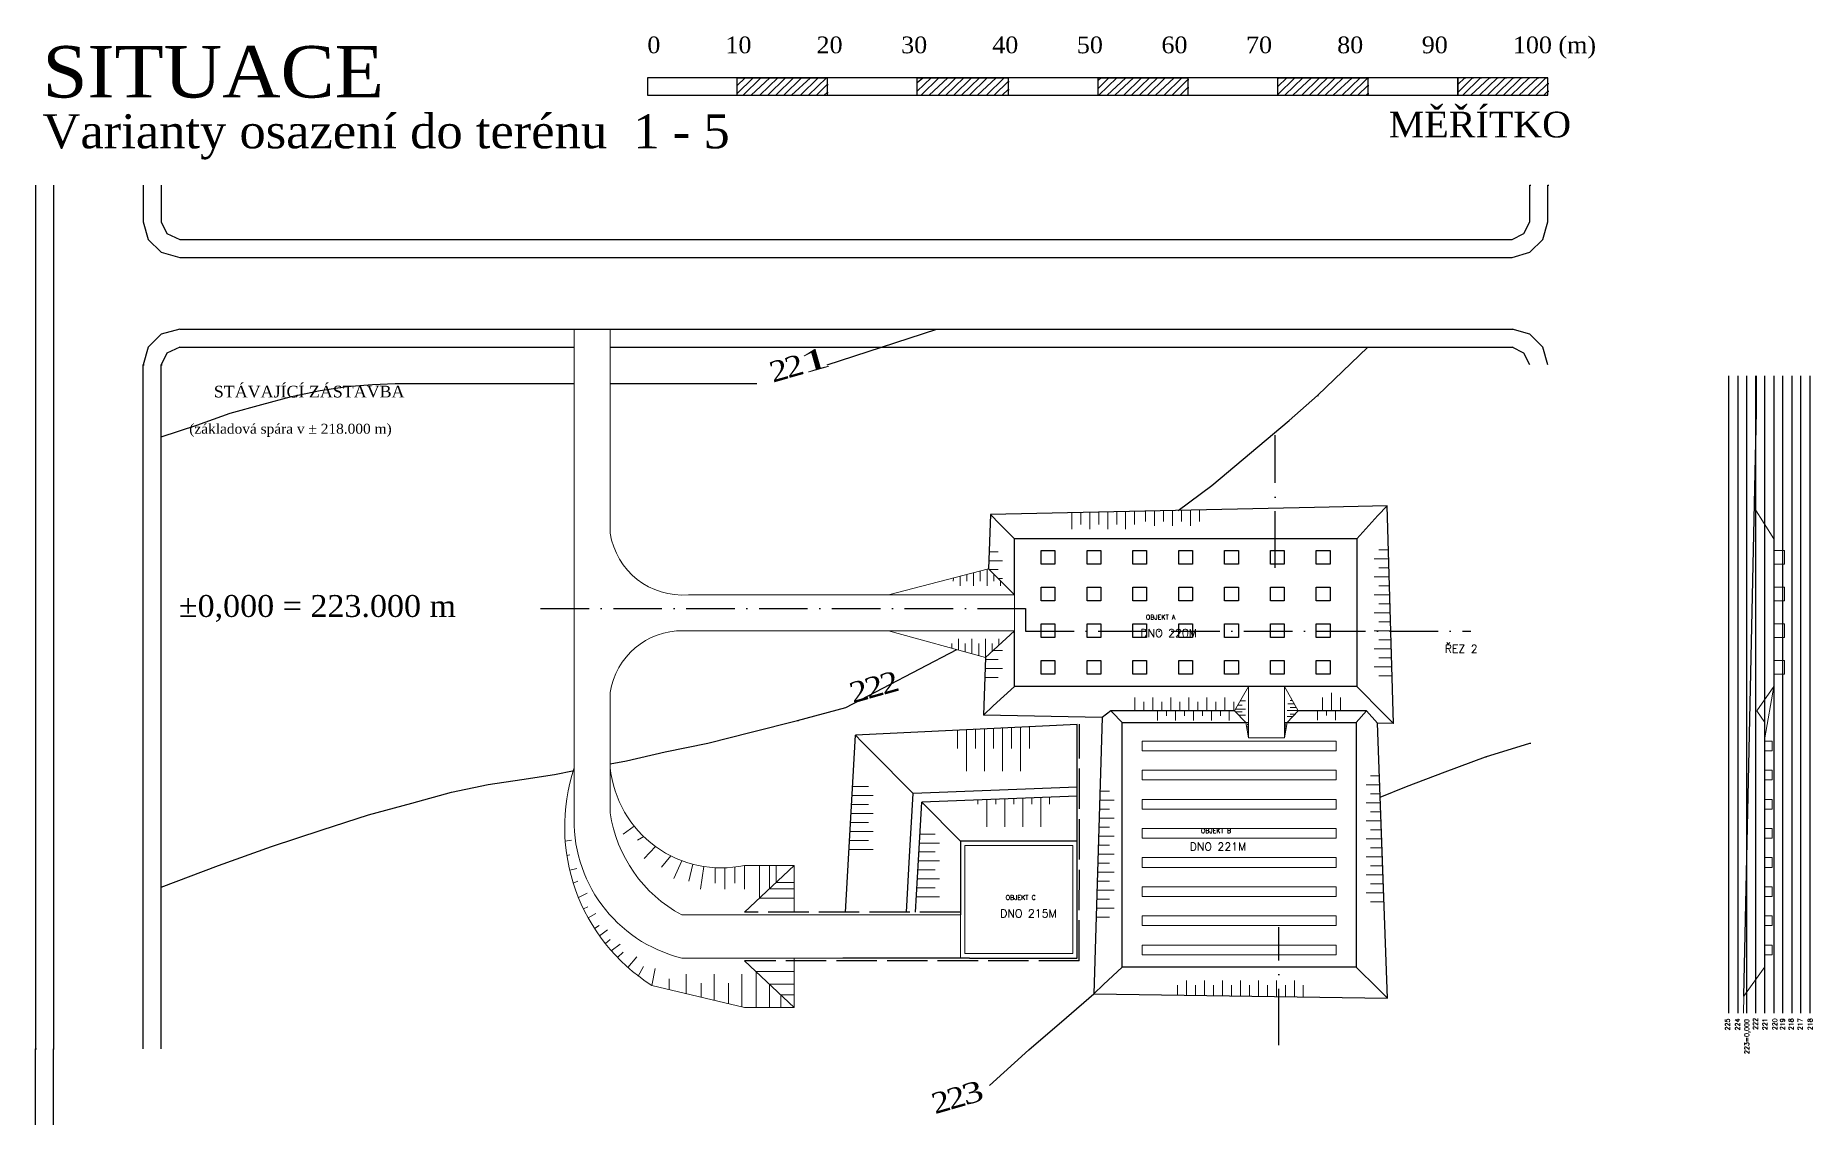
# Model space of a CAD drawing. Header units: millimetres. Extents: x -3518363 to 3223740, y -1530229 to 774657.
# Drawn here: x 190059 to 387701, y -1435739 to -1315420 of the extents above; entities that cross this region are included whole.
import ezdxf

# ---------------------------------------------------------------- set-up
doc = ezdxf.new("R2010")
doc.units = ezdxf.units.MM
doc.header["$LTSCALE"] = 15
doc.header["$MEASUREMENT"] = 0
doc.linetypes.add('ACAD_ISO02W100', pattern=[15, 12, -3])
doc.linetypes.add('ACAD_ISO10W100', pattern=[18, 12, -3, 0, -3])
doc.layers.get('0').update_dxf_attribs({"linetype": 'CONTINUOUS'})
doc.layers.get('DEFPOINTS').update_dxf_attribs({"linetype": 'CONTINUOUS'})
for name, color, linetype, lineweight in [('cesty', 7, 'CONTINUOUS', 15), ('obj 2 pasy', 141, 'ACAD_ISO10W100', 15), ('pažení', 220, 'ACAD_ISO02W100', 30), ('texty', 255, 'CONTINUOUS', 15), ('ŘEZ', 11, 'ACAD_ISO10W100', 15)]:
    doc.layers.add(name, color=color, linetype=linetype, lineweight=lineweight)
for name, color, linetype in [('obj 1 patky', 130, 'CONTINUOUS'), ('objekt 1', 40, 'CONTINUOUS'), ('objekt 2', 70, 'CONTINUOUS'), ('objekt 3', 150, 'CONTINUOUS'), ('ŘEZ bílá', 251, 'ACAD_ISO10W100'), ('ŘEZ čerch', 10, 'ACAD_ISO10W100')]:
    doc.layers.add(name, color=color, linetype=linetype)
doc.layers.add('svahovaní', color=7, linetype='CONTINUOUS', lineweight=15, true_color=0xe3331c)
doc.styles.add('romans', font='romans.shx')
doc.styles.add('TIMESNEWROMAN', font='times.ttf')

msp = doc.modelspace()

# ---------------------------------------------------------------- linework, layer by layer
for p, q in [((206107.585, -1348088.343), (354402.304, -1348088.343)), ((206107.585, -1350068.69), (249981.185, -1350068.69)), ((253981.185, -1350068.69), (328981.185, -1350068.69)), ((328981.185, -1350068.69), (354402.304, -1350068.69)), ((268115.664, -1354132.256), (270301.767, -1354132.256))]:
    msp.add_line(p, q)
at = {"elevation": 0}
for points in [[(258111.038, -1322060.883), (268115.664, -1322060.883), (268115.664, -1320106.253), (278120.284, -1320106.253), (278120.284, -1322060.883), (288124.904, -1322060.883), (288124.904, -1320106.253), (298232.395, -1320106.253), (298232.395, -1322060.883), (308237.028, -1322060.883), (308237.028, -1320106.253), (318241.635, -1320106.253), (318241.635, -1322060.883), (328246.268, -1322060.883), (328246.268, -1320106.253), (338250.887, -1320106.253), (338250.887, -1322060.883), (348255.507, -1322060.883), (348255.507, -1320106.253), (258111.038, -1320106.253), (258111.038, -1322060.883), (348358.378, -1322060.883)], [(268115.664, -1320980.71), (268990.108, -1320106.253), (269092.979, -1320106.253)], [(268115.664, -1321855.14), (269864.539, -1320106.253), (269967.41, -1320106.253)], [(268758.635, -1322060.883), (270738.982, -1320106.253), (270867.584, -1320106.253)], [(269658.796, -1322060.883), (271742.015, -1320106.253), (271844.886, -1320106.253)], [(270636.098, -1322060.883), (272616.458, -1320106.253), (272719.329, -1320106.253)], [(271510.555, -1322060.883), (273490.902, -1320106.253), (273619.491, -1320106.253)], [(272410.703, -1322060.883), (274365.332, -1320106.253), (274493.921, -1320106.253)], [(273285.146, -1322060.883), (275265.494, -1320106.253), (275368.378, -1320106.253)], [(274159.59, -1322060.883), (276242.808, -1320106.253), (276345.679, -1320106.253)], [(275136.892, -1322060.883), (277117.252, -1320106.253), (277245.841, -1320106.253)], [(276037.066, -1322060.883), (278017.413, -1320106.253), (278120.284, -1320106.253)], [(288124.904, -1320646.353), (288767.875, -1320106.253), (288896.477, -1320106.253)], [(288124.904, -1321623.68), (289668.036, -1320106.253), (289770.907, -1320106.253)], [(288562.119, -1322060.883), (290542.466, -1320106.253), (290645.351, -1320106.253)], [(289436.563, -1322060.883), (291519.794, -1320106.253), (291648.383, -1320106.253)], [(290439.595, -1322060.883), (292419.943, -1320106.253), (292522.814, -1320106.253)], [(291314.039, -1322060.883), (293294.386, -1320106.253), (293397.27, -1320106.253)], [(292188.483, -1322060.883), (294168.83, -1320106.253), (294271.701, -1320106.253)], [(293062.913, -1322060.883), (295043.26, -1320106.253), (295146.144, -1320106.253)], [(293937.357, -1322060.883), (295917.717, -1320106.253), (296046.306, -1320106.253)], [(294837.518, -1322060.883), (296920.736, -1320106.253), (297023.607, -1320106.253)], [(295814.833, -1322060.883), (297795.18, -1320106.253), (297898.064, -1320106.253)], [(308237.028, -1320414.893), (308571.359, -1320106.253), (308674.243, -1320106.253)], [(308237.028, -1321315.041), (309445.816, -1320106.253), (309548.687, -1320106.253)], [(308339.899, -1322060.883), (310320.246, -1320106.253), (310448.835, -1320106.253)], [(309240.047, -1322060.883), (311323.279, -1320106.253), (311426.163, -1320106.253)], [(310114.504, -1322060.883), (312197.722, -1320106.253), (312300.593, -1320106.253)], [(311091.806, -1322060.883), (313072.153, -1320106.253), (313175.037, -1320106.253)], [(311966.249, -1322060.883), (313946.609, -1320106.253), (314075.198, -1320106.253)], [(312866.41, -1322060.883), (314846.758, -1320106.253), (314949.629, -1320106.253)], [(313740.841, -1322060.883), (315721.201, -1320106.253), (315824.072, -1320106.253)], [(314615.298, -1322060.883), (316698.516, -1320106.253), (316827.105, -1320106.253)], [(315592.599, -1322060.883), (317572.946, -1320106.253), (317701.548, -1320106.253)], [(328246.268, -1320209.124), (328349.139, -1320106.253), (328477.728, -1320106.253)], [(328246.268, -1321083.581), (329249.3, -1320106.253), (329352.184, -1320106.253)], [(328246.268, -1321958.011), (330123.744, -1320106.253), (330226.615, -1320106.253)], [(329017.827, -1322060.883), (330998.174, -1320106.253), (331101.045, -1320106.253)], [(329892.271, -1322060.883), (331975.502, -1320106.253), (332104.091, -1320106.253)], [(330895.303, -1322060.883), (332875.65, -1320106.253), (332978.521, -1320106.253)], [(331769.747, -1322060.883), (333750.094, -1320106.253), (333852.978, -1320106.253)], [(332644.19, -1322060.883), (334624.537, -1320106.253), (334727.408, -1320106.253)], [(333518.621, -1322060.883), (335498.968, -1320106.253), (335601.839, -1320106.253)], [(334393.064, -1322060.883), (336502.013, -1320106.253), (336604.884, -1320106.253)], [(335396.097, -1322060.883), (337376.444, -1320106.253), (337479.315, -1320106.253)], [(336270.54, -1322060.883), (338250.887, -1320106.253), (338353.772, -1320106.253)], [(348255.507, -1322060.883), (358260.127, -1322060.883), (358260.127, -1320106.253), (348255.507, -1320106.253), (348255.507, -1322060.883), (348358.378, -1322060.883)], [(348255.507, -1320852.095), (349027.067, -1320106.253), (349129.951, -1320106.253)], [(348255.507, -1321752.269), (349901.51, -1320106.253), (350004.394, -1320106.253)], [(348795.607, -1322060.883), (350775.954, -1320106.253), (350904.543, -1320106.253)], [(349695.755, -1322060.883), (351778.986, -1320106.253), (351881.87, -1320106.253)], [(350673.083, -1322060.883), (352653.43, -1320106.253), (352756.301, -1320106.253)], [(351547.513, -1322060.883), (353527.86, -1320106.253), (353656.462, -1320106.253)], [(352447.674, -1322060.883), (354402.304, -1320106.253), (354530.906, -1320106.253)], [(353322.118, -1322060.883), (355302.465, -1320106.253), (355405.336, -1320106.253)], [(354196.549, -1322060.883), (356176.896, -1320106.253), (356279.78, -1320106.253)], [(355071.005, -1322060.883), (357154.223, -1320106.253), (357282.812, -1320106.253)], [(356074.025, -1322060.883), (358054.372, -1320106.253), (358157.256, -1320106.253)], [(276911.497, -1322060.883), (278120.284, -1320852.095), (278223.155, -1320852.095)], [(277785.94, -1322060.883), (278120.284, -1321752.269), (278223.155, -1321752.269)], [(296689.276, -1322060.883), (298232.395, -1320543.482), (298335.279, -1320543.482)], [(297563.707, -1322060.883), (298232.395, -1321417.912), (298335.279, -1321417.912)], [(316492.774, -1322060.883), (318241.635, -1320311.995), (318344.519, -1320311.995)], [(317367.204, -1322060.883), (318241.635, -1321186.452), (318344.519, -1321186.452)], [(337144.984, -1322060.883), (338250.887, -1320980.71), (338353.772, -1320980.71)], [(338045.132, -1322060.883), (338250.887, -1321855.14), (338353.772, -1321855.14)], [(356948.468, -1322060.883), (358260.127, -1320749.224), (358363.011, -1320749.224)], [(357822.912, -1322060.883), (358260.127, -1321623.68), (358363.011, -1321623.68)], [(190059.04, -1332065.515), (190059.04, -1428125.302), (190161.918, -1428125.302)], [(192039.387, -1332065.515), (192039.387, -1428125.302), (192142.265, -1428125.302)], [(202044.014, -1332065.515), (202044.014, -1336129.081), (202584.106, -1338109.428), (204024.361, -1339523.958), (206107.585, -1340089.775), (354299.433, -1340089.775), (356279.78, -1339523.958), (357720.041, -1338109.428), (358260.127, -1336129.081), (358260.127, -1332065.515), (358363.011, -1332065.515)], [(204024.361, -1332065.515), (204024.361, -1336129.081), (204667.331, -1337440.74), (206107.585, -1338109.428), (354299.433, -1338109.428), (355611.092, -1337440.74), (356279.78, -1336129.081), (356279.78, -1332065.515), (356382.664, -1332065.515)], [(206107.585, -1348088.343), (204024.361, -1348628.442), (202584.106, -1350068.69), (202044.014, -1352049.037), (202146.885, -1352049.037)], [(278120.284, -1352049.037), (284164.197, -1350068.69), (290321.324, -1348088.343)], [(358260.127, -1352049.037), (357720.041, -1350068.69), (356279.78, -1348628.442), (354299.433, -1348088.343), (354402.304, -1348088.343)], [(206107.585, -1350068.69), (204667.331, -1350737.378), (204024.361, -1352049.037), (204127.238, -1352049.037)], [(332644.19, -1355443.914), (338250.887, -1350068.69), (338353.772, -1350068.69)], [(356279.78, -1352049.037), (355611.092, -1350737.378), (354299.433, -1350068.69), (354402.304, -1350068.69)], [(202044.014, -1428125.302), (202044.014, -1352049.037), (202146.885, -1352049.037)], [(204024.361, -1428125.302), (204024.361, -1352049.037), (204127.238, -1352049.037)], [(204024.361, -1360047.579), (207985.061, -1358735.92), (211714.289, -1357424.261), (215237.768, -1356446.96), (218529.774, -1355546.785), (221718.909, -1354903.815), (224676.571, -1354466.613), (227531.362, -1354235.127), (230077.526, -1354132.256), (249981.185, -1354132.256)], [(253981.185, -1354132.256), (268218.536, -1354132.256)], [(329510.237, -1358231.191), (332644.19, -1355443.914), (332747.061, -1355443.914)], [(317159.87, -1368231.111), (320890.683, -1365448.547), (329510.237, -1358231.191)], [(274828.278, -1391578.853), (280203.503, -1390138.605), (292521.46, -1383695.288)], [(253981.185, -1396415.796), (255796.347, -1396079.646), (260091.392, -1395076.627), (264823.645, -1394099.299), (269658.796, -1392890.511), (274828.278, -1391578.853), (274931.149, -1391578.853)], [(351341.771, -1395642.444), (356279.78, -1394099.299), (356382.664, -1394099.299)], [(204024.361, -1410122.127), (210402.63, -1407704.564), (216317.954, -1405621.333), (221924.658, -1403743.857), (227094.14, -1402097.867), (231929.278, -1400786.208), (236327.2, -1399577.421), (240416.49, -1398702.964), (244145.718, -1398162.865), (247772.074, -1397597.074), (249981.185, -1397169.981)], [(339612.074, -1400122.838), (342545.926, -1398934.45), (346840.977, -1397288.434), (351341.771, -1395642.444), (351444.642, -1395642.444)], [(296149.177, -1432188.88), (300547.099, -1428228.173), (304713.536, -1424627.553), (307778.604, -1421980.451)], [(190059.04, -1530229.026), (190059.04, -1428125.302), (190161.918, -1428125.302)], [(192039.387, -1530229.026), (192039.387, -1428125.302), (192142.265, -1428125.302)]]:
    msp.add_lwpolyline(points, dxfattribs=at)
at = {"layer": 'cesty', "linetype": 'ByBlock', "extrusion": (1.93959e-16, -3.39308e-16, -1)}
for p, q in [((249981.185, -1396847.992), (249981.185, -1348088.343)), ((253981.185, -1370769.322), (253981.185, -1348088.343)), ((324981.185, -1371407.992), (326981.185, -1371407.992)), ((326981.185, -1371407.992), (328981.185, -1371407.992)), ((296062.025, -1374738.832), (284931.185, -1377607.992)), ((298931.185, -1377607.992), (296062.025, -1374738.832)), ((284931.185, -1377607.992), (262699.552, -1377607.992)), ((298931.185, -1377607.992), (284931.185, -1377607.992)), ((298931.185, -1377607.992), (298931.185, -1381607.992)), ((284931.185, -1381607.992), (262091.185, -1381607.992)), ((284931.185, -1381607.992), (298931.185, -1381607.992)), ((295711.253, -1384572.469), (284931.185, -1381607.992)), ((298931.185, -1381607.992), (295711.253, -1384572.469)), ((253981.185, -1396847.992), (253981.185, -1388476.662)), ((323416.567, -1390518.661), (324981.185, -1387807.992)), ((326981.185, -1387807.992), (324981.185, -1387807.992)), ((324981.185, -1387807.992), (324981.185, -1393507.992)), ((328981.185, -1387807.992), (326981.185, -1387807.992)), ((328981.185, -1393507.992), (328981.185, -1387807.992)), ((330501.075, -1390518.661), (328981.185, -1387807.992)), ((324691.185, -1391807.992), (323416.567, -1390518.661)), ((329271.185, -1391807.992), (330501.075, -1390518.661)), ((324691.185, -1391807.992), (324981.185, -1393507.992)), ((324691.185, -1391807.992), (324981.185, -1391807.992)), ((329271.185, -1391807.992), (328981.185, -1393507.992)), ((329271.185, -1391807.992), (328981.185, -1391807.992)), ((324981.185, -1393507.992), (328981.185, -1393507.992)), ((249981.185, -1401847.992), (249981.185, -1396847.992)), ((253981.185, -1401847.992), (253981.185, -1396847.992)), ((268931.185, -1407707.992), (274431.185, -1407707.992)), ((274431.185, -1407707.992), (268931.185, -1412917.992)), ((274431.185, -1407707.992), (274431.185, -1412917.992)), ((292931.185, -1413207.992), (261931.185, -1413207.992)), ((292931.185, -1418007.992), (292931.185, -1413207.992)), ((282361.185, -1418007.992), (261931.185, -1418007.992)), ((274431.185, -1423507.992), (268931.185, -1418307.992)), ((274431.185, -1423507.992), (274431.185, -1418007.992)), ((268931.185, -1423507.992), (258609.978, -1421060.099)), ((268931.185, -1423507.992), (274431.185, -1423507.992))]:
    msp.add_line(p, q, dxfattribs=at)
for centre, radius, start, end in [((-261996.185, -1369527.992), 8110.556, 265.02492317, 351.19621357), ((-261996.185, -1389717.992), 8110.556, 8.80378643, 90.67112825), ((-269804.426, -1403426.95), 20886.445, 302.40952397, 18.36002892), ((-266319.63, -1395582.917), 12403.131, 257.8450583, 354.14585678), ((-265665.332, -1402748.27), 15709.964, 283.75041491, 3.285201), ((-269251.3, -1399623.4), 15431.306, 298.31819504, 351.71130566)]:
    msp.add_arc(centre, radius, start, end, dxfattribs=at)
at = {"layer": 'DEFPOINTS', "linetype": 'ByBlock', "extrusion": (1.93959e-16, -3.39308e-16, -1)}
msp.add_line((380071.057, -1422268.142), (381472.095, -1357186.554), dxfattribs=at)
at = {"layer": 'obj 1 patky', "extrusion": (1.93959e-16, -3.39308e-16, -1)}
for points in [[(-303446.185, -1372687.992), (-303446.185, -1374217.992), (-301916.185, -1374217.992), (-301916.185, -1372687.992)], [(-308546.185, -1372687.992), (-308546.185, -1374217.992), (-307016.185, -1374217.992), (-307016.185, -1372687.992)], [(-313646.185, -1372687.992), (-313646.185, -1374217.992), (-312116.185, -1374217.992), (-312116.185, -1372687.992)], [(-313646.185, -1372687.992), (-313646.185, -1374217.992), (-312116.185, -1374217.992), (-312116.185, -1372687.992)], [(-318746.185, -1372687.992), (-318746.185, -1374217.992), (-317216.185, -1374217.992), (-317216.185, -1372687.992)], [(-318746.185, -1372687.992), (-318746.185, -1374217.992), (-317216.185, -1374217.992), (-317216.185, -1372687.992)], [(-323846.185, -1372687.992), (-323846.185, -1374217.992), (-322316.185, -1374217.992), (-322316.185, -1372687.992)], [(-323846.185, -1372687.992), (-323846.185, -1374217.992), (-322316.185, -1374217.992), (-322316.185, -1372687.992)], [(-328946.185, -1372687.992), (-328946.185, -1374217.992), (-327416.185, -1374217.992), (-327416.185, -1372687.992)], [(-328946.185, -1372687.992), (-328946.185, -1374217.992), (-327416.185, -1374217.992), (-327416.185, -1372687.992)], [(-334046.185, -1372687.992), (-334046.185, -1374217.992), (-332516.185, -1374217.992), (-332516.185, -1372687.992)], [(-334046.185, -1372687.992), (-334046.185, -1374217.992), (-332516.185, -1374217.992), (-332516.185, -1372687.992)], [(-303446.185, -1376767.992), (-303446.185, -1378297.992), (-301916.185, -1378297.992), (-301916.185, -1376767.992)], [(-308546.185, -1376767.992), (-308546.185, -1378297.992), (-307016.185, -1378297.992), (-307016.185, -1376767.992)], [(-313646.185, -1376767.992), (-313646.185, -1378297.992), (-312116.185, -1378297.992), (-312116.185, -1376767.992)], [(-313646.185, -1376767.992), (-313646.185, -1378297.992), (-312116.185, -1378297.992), (-312116.185, -1376767.992)], [(-318746.185, -1376767.992), (-318746.185, -1378297.992), (-317216.185, -1378297.992), (-317216.185, -1376767.992)], [(-318746.185, -1376767.992), (-318746.185, -1378297.992), (-317216.185, -1378297.992), (-317216.185, -1376767.992)], [(-323846.185, -1376767.992), (-323846.185, -1378297.992), (-322316.185, -1378297.992), (-322316.185, -1376767.992)], [(-323846.185, -1376767.992), (-323846.185, -1378297.992), (-322316.185, -1378297.992), (-322316.185, -1376767.992)], [(-328946.185, -1376767.992), (-328946.185, -1378297.992), (-327416.185, -1378297.992), (-327416.185, -1376767.992)], [(-328946.185, -1376767.992), (-328946.185, -1378297.992), (-327416.185, -1378297.992), (-327416.185, -1376767.992)], [(-334046.185, -1376767.992), (-334046.185, -1378297.992), (-332516.185, -1378297.992), (-332516.185, -1376767.992)], [(-303446.185, -1380847.992), (-303446.185, -1382377.992), (-301916.185, -1382377.992), (-301916.185, -1380847.992)], [(-308546.185, -1380847.992), (-308546.185, -1382377.992), (-307016.185, -1382377.992), (-307016.185, -1380847.992)], [(-313646.185, -1380847.992), (-313646.185, -1382377.992), (-312116.185, -1382377.992), (-312116.185, -1380847.992)], [(-313646.185, -1380847.992), (-313646.185, -1382377.992), (-312116.185, -1382377.992), (-312116.185, -1380847.992)], [(-318746.185, -1380847.992), (-318746.185, -1382377.992), (-317216.185, -1382377.992), (-317216.185, -1380847.992)], [(-318746.185, -1380847.992), (-318746.185, -1382377.992), (-317216.185, -1382377.992), (-317216.185, -1380847.992)], [(-323846.185, -1380847.992), (-323846.185, -1382377.992), (-322316.185, -1382377.992), (-322316.185, -1380847.992)], [(-323846.185, -1380847.992), (-323846.185, -1382377.992), (-322316.185, -1382377.992), (-322316.185, -1380847.992)], [(-328946.185, -1380847.992), (-328946.185, -1382377.992), (-327416.185, -1382377.992), (-327416.185, -1380847.992)], [(-328946.185, -1380847.992), (-328946.185, -1382377.992), (-327416.185, -1382377.992), (-327416.185, -1380847.992)], [(-334046.185, -1380847.992), (-334046.185, -1382377.992), (-332516.185, -1382377.992), (-332516.185, -1380847.992)], [(-303446.185, -1384927.992), (-303446.185, -1386457.992), (-301916.185, -1386457.992), (-301916.185, -1384927.992)], [(-308546.185, -1384927.992), (-308546.185, -1386457.992), (-307016.185, -1386457.992), (-307016.185, -1384927.992)], [(-313646.185, -1384927.992), (-313646.185, -1386457.992), (-312116.185, -1386457.992), (-312116.185, -1384927.992)], [(-313646.185, -1384927.992), (-313646.185, -1386457.992), (-312116.185, -1386457.992), (-312116.185, -1384927.992)], [(-318746.185, -1384927.992), (-318746.185, -1386457.992), (-317216.185, -1386457.992), (-317216.185, -1384927.992)], [(-318746.185, -1384927.992), (-318746.185, -1386457.992), (-317216.185, -1386457.992), (-317216.185, -1384927.992)], [(-323846.185, -1384927.992), (-323846.185, -1386457.992), (-322316.185, -1386457.992), (-322316.185, -1384927.992)], [(-323846.185, -1384927.992), (-323846.185, -1386457.992), (-322316.185, -1386457.992), (-322316.185, -1384927.992)], [(-328946.185, -1384927.992), (-328946.185, -1386457.992), (-327416.185, -1386457.992), (-327416.185, -1384927.992)], [(-328946.185, -1384927.992), (-328946.185, -1386457.992), (-327416.185, -1386457.992), (-327416.185, -1384927.992)], [(-334046.185, -1384927.992), (-334046.185, -1386457.992), (-332516.185, -1386457.992), (-332516.185, -1384927.992)]]:
    msp.add_lwpolyline(points, close=True, dxfattribs=at)
at = {"layer": 'obj 2 pasy', "linetype": 'ByBlock', "extrusion": (1.93959e-16, -3.39308e-16, -1)}
for p, q in [((334731.185, -1393887.992), (313131.185, -1393887.992)), ((313131.185, -1393887.992), (313131.185, -1394967.992)), ((313131.185, -1394967.992), (334731.185, -1394967.992)), ((334731.185, -1394967.992), (334731.185, -1393887.992)), ((334731.185, -1397127.992), (313131.185, -1397127.992)), ((313131.185, -1397127.992), (313131.185, -1398207.992)), ((334731.185, -1398207.992), (334731.185, -1397127.992)), ((313131.185, -1398207.992), (334731.185, -1398207.992)), ((334731.185, -1400367.992), (313131.185, -1400367.992)), ((313131.185, -1400367.992), (313131.185, -1401447.992)), ((334731.185, -1401447.992), (334731.185, -1400367.992)), ((313131.185, -1401447.992), (334731.185, -1401447.992)), ((334731.185, -1403607.992), (313131.185, -1403607.992)), ((313131.185, -1403607.992), (313131.185, -1404687.992)), ((313131.185, -1404687.992), (334731.185, -1404687.992)), ((334731.185, -1404687.992), (334731.185, -1403607.992)), ((293431.185, -1405507.992), (293431.185, -1417507.992)), ((305431.185, -1405507.992), (293431.185, -1405507.992)), ((305431.185, -1417507.992), (305431.185, -1405507.992)), ((334731.185, -1406847.992), (313131.185, -1406847.992)), ((313131.185, -1406847.992), (313131.185, -1407927.992)), ((334731.185, -1407927.992), (334731.185, -1406847.992)), ((313131.185, -1407927.992), (334731.185, -1407927.992)), ((334731.185, -1410087.992), (313131.185, -1410087.992)), ((313131.185, -1410087.992), (313131.185, -1411167.992)), ((334731.185, -1411167.992), (334731.185, -1410087.992)), ((313131.185, -1411167.992), (334731.185, -1411167.992)), ((334731.185, -1413327.992), (313131.185, -1413327.992)), ((313131.185, -1413327.992), (313131.185, -1414407.992)), ((313131.185, -1414407.992), (334731.185, -1414407.992)), ((334731.185, -1414407.992), (334731.185, -1413327.992)), ((334731.185, -1416567.992), (313131.185, -1416567.992)), ((313131.185, -1416567.992), (313131.185, -1417647.992)), ((334731.185, -1417647.992), (334731.185, -1416567.992)), ((293431.185, -1417507.992), (305431.185, -1417507.992)), ((313131.185, -1417647.992), (334731.185, -1417647.992))]:
    msp.add_line(p, q, dxfattribs=at)
at = {"layer": 'objekt 1', "linetype": 'ByBlock', "extrusion": (1.93959e-16, -3.39308e-16, -1)}
for p, q in [((296277.455, -1368699.429), (296062.025, -1374738.832)), ((332313.38, -1367891.271), (296277.455, -1368699.429)), ((297330.186, -1369767.959), (296277.455, -1368699.429)), ((340382.374, -1367710.312), (332313.38, -1367891.271)), ((339350.664, -1368799.154), (340382.374, -1367710.312)), ((341092.327, -1391917.456), (340382.374, -1367710.312)), ((295711.253, -1384572.469), (295481.635, -1391009.629)), ((296572.243, -1389979.787), (295481.635, -1391009.629)), ((308700.181, -1391272.729), (295481.635, -1391009.629)), ((309667.978, -1390518.661), (308700.181, -1391272.729)), ((323416.567, -1390518.661), (309667.978, -1390518.661)), ((338114.973, -1390518.661), (330501.075, -1390518.661)), ((338114.973, -1390518.661), (339305.596, -1391881.893)), ((340026.343, -1390862.146), (341092.327, -1391917.456)), ((341092.327, -1391917.456), (339305.596, -1391881.893))]:
    msp.add_line(p, q, dxfattribs=at)
at = {"layer": 'objekt 1', "extrusion": (1.93959e-16, -3.39308e-16, -1)}
for p, q in [((337031.185, -1371407.992), (339350.664, -1368799.154)), ((298931.185, -1371407.992), (297330.186, -1369767.959)), ((337031.185, -1371407.992), (298931.185, -1371407.992)), ((298931.185, -1377607.992), (298931.185, -1371407.992)), ((337031.185, -1371407.992), (337031.185, -1387807.992)), ((298931.185, -1387807.992), (298931.185, -1381607.992)), ((298931.185, -1387807.992), (296572.243, -1389979.787)), ((324981.185, -1387807.992), (298931.185, -1387807.992)), ((337031.185, -1387807.992), (324981.185, -1387807.992)), ((337031.185, -1387807.992), (340026.343, -1390862.146))]:
    msp.add_line(p, q, dxfattribs=at)
at = {"layer": 'objekt 2', "linetype": 'ByBlock', "extrusion": (1.93959e-16, -3.39308e-16, -1)}
for p, q in [((308700.181, -1391272.729), (307770.016, -1421980.323)), ((309805.673, -1390657.945), (309667.978, -1390518.661)), ((340443.151, -1422469.827), (339305.596, -1391881.893)), ((308855.009, -1420944.567), (307770.016, -1421980.323)), ((307770.016, -1421980.323), (340443.151, -1422469.827)), ((339376.582, -1421415.108), (340443.151, -1422469.827))]:
    msp.add_line(p, q, dxfattribs=at)
at = {"layer": 'objekt 2', "extrusion": (1.93959e-16, -3.39308e-16, -1)}
for p, q in [((310931.185, -1391807.992), (309805.673, -1390657.945)), ((336931.185, -1391807.992), (338114.973, -1390518.661)), ((310931.185, -1419007.992), (310931.185, -1391807.992)), ((310931.185, -1391807.992), (324691.185, -1391807.992)), ((329271.185, -1391807.992), (336931.185, -1391807.992)), ((336931.185, -1391807.992), (336931.185, -1419007.992)), ((310931.185, -1419007.992), (308855.009, -1420944.567)), ((336931.185, -1419007.992), (310931.185, -1419007.992)), ((336931.185, -1419007.992), (339376.582, -1421415.108))]:
    msp.add_line(p, q, dxfattribs=at)
at = {"layer": 'objekt 3', "linetype": 'ByBlock', "extrusion": (1.93959e-16, -3.39308e-16, -1)}
for p, q in [((280148.514, -1412917.992), (281259.421, -1393238.385)), ((305931.185, -1392027.992), (281259.421, -1393238.385)), ((281963.803, -1393948.206), (281259.421, -1393238.385)), ((305931.185, -1393027.992), (305931.185, -1392027.992)), ((305931.185, -1394527.992), (305931.185, -1393027.992)), ((283020.377, -1395012.937), (281963.803, -1393948.206)), ((305931.185, -1399007.992), (287677.024, -1399705.54)), ((287281.981, -1406703.682), (287677.024, -1399705.54)), ((288475.781, -1403270.535), (288623.2, -1400659.022)), ((305931.185, -1400007.992), (288623.2, -1400659.022)), ((287931.185, -1412917.992), (288475.781, -1403270.535)), ((286931.185, -1412917.992), (287281.981, -1406703.682)), ((282361.185, -1418007.992), (279861.185, -1418007.992))]:
    msp.add_line(p, q, dxfattribs=at)
at = {"layer": 'objekt 3', "extrusion": (1.93959e-16, -3.39308e-16, -1)}
for p, q in [((287677.024, -1399705.54), (283020.377, -1395012.937)), ((305931.185, -1406007.992), (305931.185, -1394527.992)), ((292931.185, -1405007.992), (288623.2, -1400659.022)), ((305931.185, -1405007.992), (292931.185, -1405007.992)), ((292931.185, -1405007.992), (292931.185, -1413207.992)), ((305931.185, -1418007.992), (305931.185, -1406007.992)), ((293931.185, -1418007.992), (282361.185, -1418007.992)), ((293931.185, -1418007.992), (305931.185, -1418007.992))]:
    msp.add_line(p, q, dxfattribs=at)
at = {"layer": 'pažení', "linetype": 'ACAD_ISO02W100', "ltscale": 25, "extrusion": (1.93959e-16, -3.39308e-16, -1)}
for p, q in [((306141.185, -1418307.992), (306184.5, -1392015.564)), ((292931.185, -1412917.992), (268931.185, -1412917.992)), ((306141.185, -1418307.992), (268931.185, -1418307.992))]:
    msp.add_line(p, q, dxfattribs=at)
at = {"layer": 'svahovaní', "color": 0, "extrusion": (1.93959e-16, -3.39308e-16, -1)}
for p, q in [((305310.599, -1368496.848), (305310.599, -1370312.403)), ((306310.599, -1368473.792), (306310.599, -1369812.403)), ((307310.599, -1368450.737), (307310.599, -1370312.403)), ((308310.599, -1368427.681), (308310.599, -1369812.403)), ((309310.599, -1368404.626), (309310.599, -1370312.403)), ((310310.599, -1368381.57), (310310.599, -1369812.403)), ((311310.599, -1368358.514), (311310.599, -1370312.403)), ((312310.599, -1368335.459), (312310.599, -1369812.403)), ((313520.052, -1368307.574), (313520.052, -1369461.741)), ((314520.052, -1368284.519), (314520.052, -1369961.741)), ((315520.052, -1368261.463), (315520.052, -1369461.741)), ((316520.052, -1368238.408), (316520.052, -1369961.741)), ((317520.052, -1368215.352), (317520.052, -1369461.741)), ((318520.052, -1368192.297), (318520.052, -1369961.741)), ((319520.052, -1368169.241), (319520.052, -1369461.741)), ((296152.442, -1372819.476), (297127.442, -1372819.476)), ((340526.515, -1372625.07), (339455.265, -1372625.07)), ((292891.185, -1375556.169), (292891.185, -1376617.239)), ((293641.185, -1375362.844), (293641.185, -1376107.239)), ((294391.185, -1375169.519), (294391.185, -1376617.239)), ((295141.185, -1374976.194), (295141.185, -1376107.239)), ((295891.185, -1374782.869), (295891.185, -1376617.239)), ((296114.942, -1373819.476), (297627.442, -1373819.476)), ((296142.669, -1374819.476), (297127.442, -1374819.476)), ((296641.185, -1375317.992), (296641.185, -1376107.239)), ((340557.14, -1373625.07), (338955.265, -1373625.07)), ((340587.765, -1374625.07), (339455.265, -1374625.07)), ((292145.239, -1375748.449), (292141.185, -1376107.239)), ((297142.669, -1375819.476), (297627.442, -1375819.476)), ((297391.185, -1376067.992), (297391.185, -1376617.239)), ((340618.39, -1375625.07), (338955.265, -1375625.07)), ((340649.015, -1376625.07), (339455.265, -1376625.07)), ((340679.64, -1377625.07), (338955.265, -1377625.07)), ((340710.265, -1378625.07), (339455.265, -1378625.07)), ((340740.89, -1379625.07), (338955.265, -1379625.07)), ((340771.515, -1380625.07), (339455.265, -1380625.07)), ((291960.63, -1383538.4), (291961.253, -1383024.728)), ((292711.253, -1383745.351), (292711.253, -1382514.728)), ((293461.253, -1383952.131), (293461.253, -1383024.728)), ((294211.253, -1384158.91), (294211.253, -1382514.728)), ((294961.253, -1384365.69), (294961.253, -1383024.728)), ((295711.253, -1384572.469), (295711.253, -1382514.728)), ((296461.253, -1383881.971), (296461.253, -1383024.728)), ((297211.253, -1383191.472), (297211.253, -1382514.728)), ((340802.14, -1381625.07), (338955.265, -1381625.07)), ((340832.765, -1382625.07), (339455.265, -1382625.07)), ((295702.442, -1384819.476), (297127.442, -1384819.476)), ((296529.134, -1383819.476), (297627.442, -1383819.476)), ((340863.39, -1383625.07), (338955.265, -1383625.07)), ((340894.015, -1384625.07), (339455.265, -1384625.07)), ((295627.442, -1386819.476), (297127.442, -1386819.476)), ((295664.942, -1385819.476), (297627.442, -1385819.476)), ((340924.64, -1385625.07), (338955.265, -1385625.07)), ((340955.265, -1386625.07), (339455.265, -1386625.07)), ((312341.185, -1390518.661), (312341.185, -1389028.661)), ((314341.185, -1390518.661), (314341.185, -1389028.661)), ((316341.185, -1390518.661), (316341.185, -1389028.661)), ((318341.185, -1390518.661), (318341.185, -1389028.661)), ((320341.185, -1390518.661), (320341.185, -1389028.661)), ((322341.185, -1390518.661), (322341.185, -1389028.661)), ((324056.037, -1389410.792), (324631.185, -1389410.792)), ((329611.185, -1389387.992), (329867.102, -1389387.992)), ((333201.185, -1390518.661), (333201.185, -1389018.661)), ((334201.185, -1390518.661), (334201.185, -1388518.661)), ((335201.185, -1390518.661), (335201.185, -1389018.661)), ((313341.185, -1390518.661), (313341.185, -1389528.661)), ((314841.185, -1390518.661), (314841.185, -1391587.191)), ((315341.185, -1390518.661), (315341.185, -1389528.661)), ((315841.185, -1390518.661), (315841.185, -1391087.191)), ((316841.185, -1390518.661), (316841.185, -1391587.191)), ((317341.185, -1390518.661), (317341.185, -1389528.661)), ((317841.185, -1390518.661), (317841.185, -1391087.191)), ((318841.185, -1390518.661), (318841.185, -1391587.191)), ((319341.185, -1390518.661), (319341.185, -1389528.661)), ((319841.185, -1390518.661), (319841.185, -1391087.191)), ((320841.185, -1390518.661), (320841.185, -1391587.191)), ((321341.185, -1390518.661), (321341.185, -1389528.661)), ((321841.185, -1390518.661), (321841.185, -1391087.191)), ((322841.185, -1390518.661), (322841.185, -1391587.191)), ((323341.185, -1390518.661), (323341.185, -1389528.661)), ((323517.273, -1390344.189), (324631.185, -1390344.189)), ((323542.822, -1390646.373), (324271.185, -1390647.992)), ((323781.903, -1389885.723), (324271.185, -1389885.723)), ((323900.859, -1391008.543), (324631.185, -1391008.543)), ((330472.311, -1390467.36), (329261.185, -1390467.992)), ((329886.13, -1391163.326), (329261.185, -1391163.326)), ((330056.174, -1389725.195), (329361.185, -1389725.195)), ((330293.239, -1390147.992), (329611.185, -1390147.992)), ((330159.449, -1390876.797), (329611.185, -1390876.797)), ((332641.185, -1390518.661), (332641.185, -1391538.661)), ((333641.185, -1390518.661), (333641.185, -1391038.661)), ((334641.185, -1390518.661), (334641.185, -1391538.661)), ((292621.185, -1392680.978), (292621.185, -1394718.658)), ((293621.185, -1392631.919), (293621.185, -1397218.658)), ((294621.185, -1392582.859), (294621.185, -1394718.658)), ((295621.185, -1392533.799), (295621.185, -1397218.658)), ((296621.185, -1392484.739), (296621.185, -1394718.658)), ((297621.185, -1392435.679), (297621.185, -1397218.658)), ((298621.185, -1392386.619), (298621.185, -1394718.658)), ((299621.185, -1392337.559), (299621.185, -1397218.658)), ((300621.185, -1392288.5), (300621.185, -1394718.658)), ((324981.185, -1391867.992), (324791.185, -1391867.992)), ((324981.185, -1392027.992), (324821.185, -1392027.992)), ((324981.185, -1392207.992), (324831.185, -1392207.992)), ((324981.185, -1392407.992), (324851.185, -1392407.992)), ((324981.185, -1392627.992), (324861.185, -1392627.992)), ((324981.185, -1392287.992), (324911.185, -1392287.992)), ((324981.185, -1392527.992), (324911.185, -1392527.992)), ((324981.185, -1391937.992), (324921.185, -1391937.992)), ((324981.185, -1392127.992), (324921.185, -1392127.992)), ((324981.185, -1392727.992), (324921.185, -1392727.992)), ((328981.185, -1391947.992), (329171.185, -1391947.992)), ((328981.185, -1392017.992), (329041.185, -1392017.992)), ((328981.185, -1392107.992), (329141.185, -1392107.992)), ((328981.185, -1392207.992), (329041.185, -1392207.992)), ((328981.185, -1392287.992), (329131.185, -1392287.992)), ((328981.185, -1392367.992), (329051.185, -1392367.992)), ((328981.185, -1392487.992), (329111.185, -1392487.992)), ((328981.185, -1392607.992), (329051.185, -1392607.992)), ((328981.185, -1392707.992), (329101.185, -1392707.992)), ((328981.185, -1392807.992), (329041.185, -1392807.992)), ((280937.68, -1398937.992), (282724.102, -1398937.992)), ((339561.289, -1398757.286), (338044.755, -1398757.286)), ((339524.1, -1397757.286), (338544.755, -1397757.286)), ((280824.781, -1400937.992), (282724.102, -1400937.992)), ((280881.231, -1399937.992), (283224.102, -1399937.992)), ((294857.067, -1400424.538), (294857.067, -1400913.462)), ((295857.067, -1400386.924), (295857.067, -1403413.462)), ((296857.067, -1400349.31), (296857.067, -1400913.462)), ((297857.067, -1400311.695), (297857.067, -1403413.462)), ((298857.067, -1400274.081), (298857.067, -1400913.462)), ((299857.067, -1400236.466), (299857.067, -1403413.462)), ((300857.067, -1400198.852), (300857.067, -1400913.462)), ((301857.067, -1400161.237), (301857.067, -1403413.462)), ((302857.067, -1400123.623), (302857.067, -1400913.462)), ((308435.996, -1400465.436), (310027.941, -1400465.436)), ((308467.385, -1399465.436), (309527.941, -1399465.436)), ((339635.669, -1400757.286), (338044.755, -1400757.286)), ((339598.479, -1399757.286), (338544.755, -1399757.286)), ((280711.882, -1402937.992), (282724.102, -1402937.992)), ((280768.331, -1401937.992), (283224.102, -1401937.992)), ((308373.218, -1402465.436), (310027.941, -1402465.436)), ((308404.607, -1401465.436), (309527.941, -1401465.436)), ((339710.048, -1402757.286), (338044.755, -1402757.286)), ((339672.858, -1401757.286), (338544.755, -1401757.286)), ((248979.211, -1405025.074), (249671.185, -1404917.992)), ((256656.594, -1403358.737), (255420.214, -1404227.459)), ((257700.631, -1404502.026), (257031.185, -1404917.992)), ((280598.982, -1404937.992), (282724.102, -1404937.992)), ((280655.432, -1403937.992), (283224.102, -1403937.992)), ((288365.847, -1405217.992), (290612.754, -1405217.992)), ((288422.297, -1404217.992), (290112.754, -1404217.992)), ((308310.441, -1404465.436), (310027.941, -1404465.436)), ((308341.829, -1403465.436), (309527.941, -1403465.436)), ((339784.427, -1404757.286), (338044.755, -1404757.286)), ((339747.238, -1403757.286), (338544.755, -1403757.286)), ((249160.473, -1406600.399), (249481.185, -1406537.992)), ((259010.728, -1405603.775), (257751.185, -1406937.992)), ((260718.427, -1406649.271), (259681.185, -1407887.992)), ((261946.747, -1407189.62), (261071.185, -1409177.992)), ((280542.532, -1405937.992), (283224.102, -1405937.992)), ((288309.398, -1406217.992), (290112.754, -1406217.992)), ((308247.663, -1406465.436), (310027.941, -1406465.436)), ((308279.052, -1405465.436), (309527.941, -1405465.436)), ((339858.807, -1406757.286), (338044.755, -1406757.286)), ((339821.617, -1405757.286), (338544.755, -1405757.286)), ((249482.486, -1408250.056), (250261.185, -1408047.992)), ((263168.015, -1407578.957), (262711.185, -1409457.992)), ((264384.299, -1407834.127), (264021.185, -1410347.992)), ((265641.185, -1407967.479), (265641.185, -1409697.992)), ((266720.589, -1407979.565), (266720.589, -1410347.992)), ((267838.071, -1407892.75), (267838.071, -1409697.992)), ((268931.185, -1407707.992), (268931.185, -1410347.992)), ((270581.185, -1407707.992), (270581.185, -1411354.992)), ((271681.185, -1407707.992), (271681.185, -1410312.992)), ((272421.185, -1407707.992), (272421.185, -1409612.01)), ((288196.498, -1408217.992), (290112.754, -1408217.992)), ((288252.948, -1407217.992), (290612.754, -1407217.992)), ((308184.885, -1408465.436), (310027.941, -1408465.436)), ((308216.274, -1407465.436), (309527.941, -1407465.436)), ((339933.186, -1408757.286), (338044.755, -1408757.286)), ((339895.996, -1407757.286), (338544.755, -1407757.286)), ((249873.741, -1409672.86), (250381.185, -1409467.992)), ((250445.694, -1411268.065), (251401.185, -1410777.992)), ((271681.185, -1410312.992), (274431.185, -1410312.992)), ((272421.185, -1409612.01), (274431.185, -1409612.01)), ((288083.599, -1410217.992), (290112.754, -1410217.992)), ((288140.049, -1409217.992), (290612.754, -1409217.992)), ((308122.107, -1410465.436), (310027.941, -1410465.436)), ((308153.496, -1409465.436), (309527.941, -1409465.436)), ((340007.565, -1410757.286), (338044.755, -1410757.286)), ((339970.376, -1409757.286), (338544.755, -1409757.286)), ((251017.814, -1412554.205), (251471.185, -1412317.992)), ((251519.756, -1413522.217), (252361.185, -1413057.992)), ((270581.185, -1411354.992), (274431.185, -1411354.992)), ((288027.149, -1411217.992), (290612.754, -1411217.992)), ((308059.329, -1412465.436), (310027.941, -1412465.436)), ((308090.718, -1411465.436), (309527.941, -1411465.436)), ((340044.755, -1411757.286), (338544.755, -1411757.286)), ((252227.903, -1414710.099), (252751.185, -1414377.992)), ((252780.216, -1415527.357), (253671.185, -1414887.992)), ((308027.941, -1413465.436), (309527.941, -1413465.436)), ((253437.691, -1416402.834), (253991.185, -1415957.992)), ((254095.366, -1417191.725), (255081.185, -1416467.992)), ((254796.27, -1417952.749), (255431.185, -1417367.992)), ((255941.776, -1419049.707), (256951.185, -1417887.992)), ((257104.604, -1420008.811), (257691.185, -1418937.992)), ((258609.978, -1421060.099), (258981.185, -1419177.992)), ((260548.377, -1421519.831), (260548.377, -1420327.992)), ((262411.185, -1421961.636), (262411.185, -1419787.992)), ((264081.185, -1422357.712), (264081.185, -1420787.992)), ((265551.185, -1422706.353), (265551.185, -1419787.992)), ((267131.185, -1423081.084), (267131.185, -1420787.992)), ((268601.185, -1423429.725), (268601.185, -1419787.992)), ((270211.185, -1423507.992), (270211.185, -1419518.174)), ((270211.185, -1419518.174), (274431.185, -1419518.174)), ((271681.185, -1423507.992), (271681.185, -1420907.992)), ((271681.185, -1420907.992), (274431.185, -1420907.992)), ((317071.97, -1422119.683), (317071.97, -1421017.079)), ((318071.97, -1422134.665), (318071.97, -1420517.079)), ((319071.97, -1422149.647), (319071.97, -1421017.079)), ((320071.97, -1422164.629), (320071.97, -1420517.079)), ((321071.97, -1422179.611), (321071.97, -1421017.079)), ((322071.97, -1422194.592), (322071.97, -1420517.079)), ((323071.97, -1422209.574), (323071.97, -1421017.079)), ((324071.97, -1422224.556), (324071.97, -1420517.079)), ((325071.97, -1422239.538), (325071.97, -1421017.079)), ((326071.97, -1422254.52), (326071.97, -1420517.079)), ((327071.97, -1422269.502), (327071.97, -1421017.079)), ((328071.97, -1422284.484), (328071.97, -1420517.079)), ((329071.97, -1422299.465), (329071.97, -1421017.079)), ((330071.97, -1422314.447), (330071.97, -1420517.079)), ((331071.97, -1422329.429), (331071.97, -1421017.079)), ((272951.185, -1423507.992), (272951.185, -1422108.719)), ((272951.185, -1422108.719), (274431.185, -1422108.719))]:
    msp.add_line(p, q, dxfattribs=at)
at = {"layer": 'ŘEZ', "linetype": 'ByBlock', "extrusion": (1.93959e-16, -3.39308e-16, -1)}
for p, q in [((381472.095, -1357186.554), (381472.095, -1353247.992)), ((381239.529, -1367989.772), (381472.095, -1357186.554)), ((383401.185, -1371407.992), (381239.529, -1367989.772)), ((383401.185, -1371407.992), (383401.185, -1387807.992)), ((383401.185, -1372687.992), (384601.185, -1372687.992)), ((384601.185, -1372687.992), (384601.185, -1374217.992)), ((384601.185, -1374217.992), (383401.185, -1374217.992)), ((383401.185, -1376767.992), (384601.185, -1376767.992)), ((384601.185, -1376767.992), (384601.185, -1378297.992)), ((384601.185, -1378297.992), (383401.185, -1378297.992)), ((383401.185, -1380847.992), (384601.185, -1380847.992)), ((384601.185, -1380847.992), (384601.185, -1382377.992)), ((384601.185, -1382377.992), (383401.185, -1382377.992)), ((383401.185, -1384927.992), (384601.185, -1384927.992)), ((384601.185, -1384927.992), (384601.185, -1386457.992)), ((384601.185, -1386457.992), (383401.185, -1386457.992)), ((383401.185, -1387807.992), (381510.308, -1390518.661)), ((382401.185, -1393507.992), (383401.185, -1387807.992)), ((382401.185, -1391807.992), (381510.308, -1390518.661)), ((382401.185, -1391807.992), (382401.185, -1418996.881)), ((382401.185, -1393887.992), (383201.185, -1393887.992)), ((382401.185, -1394967.992), (383201.185, -1394967.992)), ((383201.185, -1393887.992), (383201.185, -1394967.992)), ((382401.185, -1397127.992), (383201.185, -1397127.992)), ((383201.185, -1397127.992), (383201.185, -1398207.992)), ((382401.185, -1398207.992), (383201.185, -1398207.992)), ((382401.185, -1400367.992), (383201.185, -1400367.992)), ((383201.185, -1400367.992), (383201.185, -1401447.992)), ((383201.185, -1401447.992), (382401.185, -1401447.992)), ((382401.185, -1403607.992), (383201.185, -1403607.992)), ((382401.185, -1404687.992), (383201.185, -1404687.992)), ((383201.185, -1403607.992), (383201.185, -1404687.992)), ((382401.185, -1406847.992), (383201.185, -1406847.992)), ((383201.185, -1406847.992), (383201.185, -1407927.992)), ((382401.185, -1407927.992), (383201.185, -1407927.992)), ((382401.185, -1410087.992), (383201.185, -1410087.992)), ((383201.185, -1410087.992), (383201.185, -1411167.992)), ((382401.185, -1411167.992), (383201.185, -1411167.992)), ((382401.185, -1413327.992), (383201.185, -1413327.992)), ((382401.185, -1414407.992), (383201.185, -1414407.992)), ((383201.185, -1413327.992), (383201.185, -1414407.992)), ((382401.185, -1416567.992), (383201.185, -1416567.992)), ((383201.185, -1416567.992), (383201.185, -1417647.992)), ((380071.057, -1422268.142), (382401.185, -1418996.881)), ((382401.185, -1417647.992), (383201.185, -1417647.992)), ((380030.373, -1424157.992), (380071.057, -1422268.142))]:
    msp.add_line(p, q, dxfattribs=at)
at = {"layer": 'ŘEZ bílá', "color": 250, "linetype": 'ByBlock', "true_color": 0x1a1a1a, "extrusion": (1.93959e-16, -3.39308e-16, -1)}
for p, q in [((378401.185, -1424157.992), (378401.185, -1353247.992)), ((379401.185, -1353247.992), (379401.185, -1424157.992)), ((380401.185, -1424157.992), (380401.185, -1353247.992)), ((381401.185, -1424157.992), (381401.185, -1353247.992)), ((382401.185, -1424157.992), (382401.185, -1353247.992)), ((383401.185, -1353247.992), (383401.185, -1424157.992)), ((384401.185, -1424157.992), (384401.185, -1353247.992)), ((385401.185, -1353247.992), (385401.185, -1424157.992)), ((386401.185, -1424157.992), (386401.185, -1353247.992)), ((387401.185, -1353247.992), (387401.185, -1424157.992))]:
    msp.add_line(p, q, dxfattribs=at)
at = {"layer": 'ŘEZ čerch', "ltscale": 35, "extrusion": (1.93959e-16, -3.39308e-16, -1)}
for p, q in [((327921.185, -1374625.492), (327921.185, -1359850.492)), ((328351.185, -1427717.992), (328351.185, -1414567.992))]:
    msp.add_line(p, q, dxfattribs=at)
at = {"layer": 'ŘEZ čerch', "linetype": 'ACAD_ISO10W100', "ltscale": 30, "extrusion": (1.93959e-16, -3.39308e-16, -1)}
for p, q in [((246228.994, -1379137.992), (300168.994, -1379137.992)), ((300168.994, -1379137.992), (300168.994, -1381667.992)), ((300168.994, -1381667.992), (349718.994, -1381667.992))]:
    msp.add_line(p, q, dxfattribs=at)

# ---------------------------------------------------------------- texts
at = {"attachment_point": 7, "style": 'TIMESNEWROMAN'}
for s, insert, char_height, width in [('\\W1.03;0\\~\\~\\~\\~\\~\\~\\~\\~\\~\\~10\\~\\~\\~\\~\\~\\~\\~\\~\\~\\~20\\~\\~\\~\\~\\~\\~\\~\\~\\~30\\~\\~\\~\\~\\~\\~\\~\\~\\~\\~40\\~\\~\\~\\~\\~\\~\\~\\~\\~50\\~\\~\\~\\~\\~\\~\\~\\~\\~60\\~\\~\\~\\~\\~\\~\\~\\~\\~70\\~\\~\\~\\~\\~\\~\\~\\~\\~\\~80\\~\\~\\~\\~\\~\\~\\~\\~\\~90\\~\\~\\~\\~\\~\\~\\~\\~\\~\\~100\\~(m)', (258111.038, -1317997.186), 1861.033775, 104185.90222), ('\\W1.04;SITUACE', (190830.606, -1322395.109), 5726.35125, 39233.21061), ('\\W1.02;Varianty\\~osazení\\~do\\~terénu\\~\\~1\\~-\\~5', (190830.606, -1329210.607), 3793.6648, 76615.21395), ('\\W1.03;MĚŘÍTKO', (340565.579, -1326793.032), 2863.1607, 21087.58593), ('\\W1.02;STÁVAJÍCÍ\\~ZÁSTAVBA', (209890.626, -1355695.096), 1293.94102, 21321.5671), ('{\\W1.03;(základová\\~spára\\~v\\~±\\~218.000\\~m)}', (207159.21, -1360053.737), 1099.86018, 22340.96115), ('{\\W1.03;±\\fTimes New Roman|b0|i0|c238|p18;0,000 =\\fTimes New Roman|b0|i0|c0|p18;\\~2\\fTimes New Roman|b0|i0|c238|p18;23\\fTimes New Roman|b0|i0|c0|p18;.000\\~m}', (206004.708, -1380647.377), 2433.709411, 49434.83592)]:
    msp.add_mtext(s, dxfattribs=dict(at, insert=insert, char_height=char_height, width=width))
at = {"char_height": 2289.8356, "attachment_point": 7, "rotation": 15.80019522, "style": 'TIMESNEWROMAN'}
for s, insert, width in [('\\W1.16;2', (272076.359, -1354029.254), 3047.34523), ('\\W1.16;2', (273773.719, -1353540.564), 3047.34523), ('\\W1.95;1', (275445.44, -1353051.769), 3945.50577), ('\\W1.16;2', (280974.722, -1389700.801), 3047.34523), ('\\W1.16;2', (282672.043, -1389212.085), 3047.34523), ('\\W1.16;2', (284369.442, -1388749.27), 3047.34523), ('\\W1.16;2', (290104.61, -1435377.112), 3047.34523), ('\\W1.16;2', (291801.97, -1434888.422), 3047.34523), ('\\W1.35;3', (293473.77, -1434425.515), 3263.01579)]:
    msp.add_mtext(s, dxfattribs=dict(at, insert=insert, width=width))
at = {"layer": 'texty', "ltscale": 20, "extrusion": (1.93959e-16, -3.39308e-16, -1), "style": 'romans', "text_generation_flag": 2}
for s, height, p in [('DNO 220M', 890.0917, (-312951.185, -1382317.992)), ('OBJEKT A', 514.897, (-313560.063, -1380360.559)), ('ŘEZ 2', 890.0917, (-346798.994, -1384067.992)), ('DNO 221M', 890.0917, (-318431.185, -1406067.992)), ('OBJEKT B', 514.897, (-319681.185, -1404110.559)), ('OBJEKT C', 514.897, (-297960.063, -1411540.559)), ('DNO 215M', 890.0917, (-297351.185, -1413497.992))]:
    msp.add_text(s, height=height, dxfattribs=at).set_placement(p)
for s, p in [('225', (-378501.185, -1426067.992)), ('224', (-379621.185, -1426067.992)), ('223=0,000', (-380651.185, -1428687.992)), ('222', (-381611.185, -1425997.992)), ('221', (-382671.185, -1426037.992)), ('220', (-383771.185, -1426037.992)), ('219', (-384621.185, -1426037.992)), ('218', (-385581.185, -1426037.992)), ('217', (-386581.185, -1426037.992)), ('218', (-387701.185, -1426037.992))]:
    msp.add_text(s, height=514.897, rotation=270, dxfattribs=at).set_placement(p)

doc.saveas('drawing.dxf')
